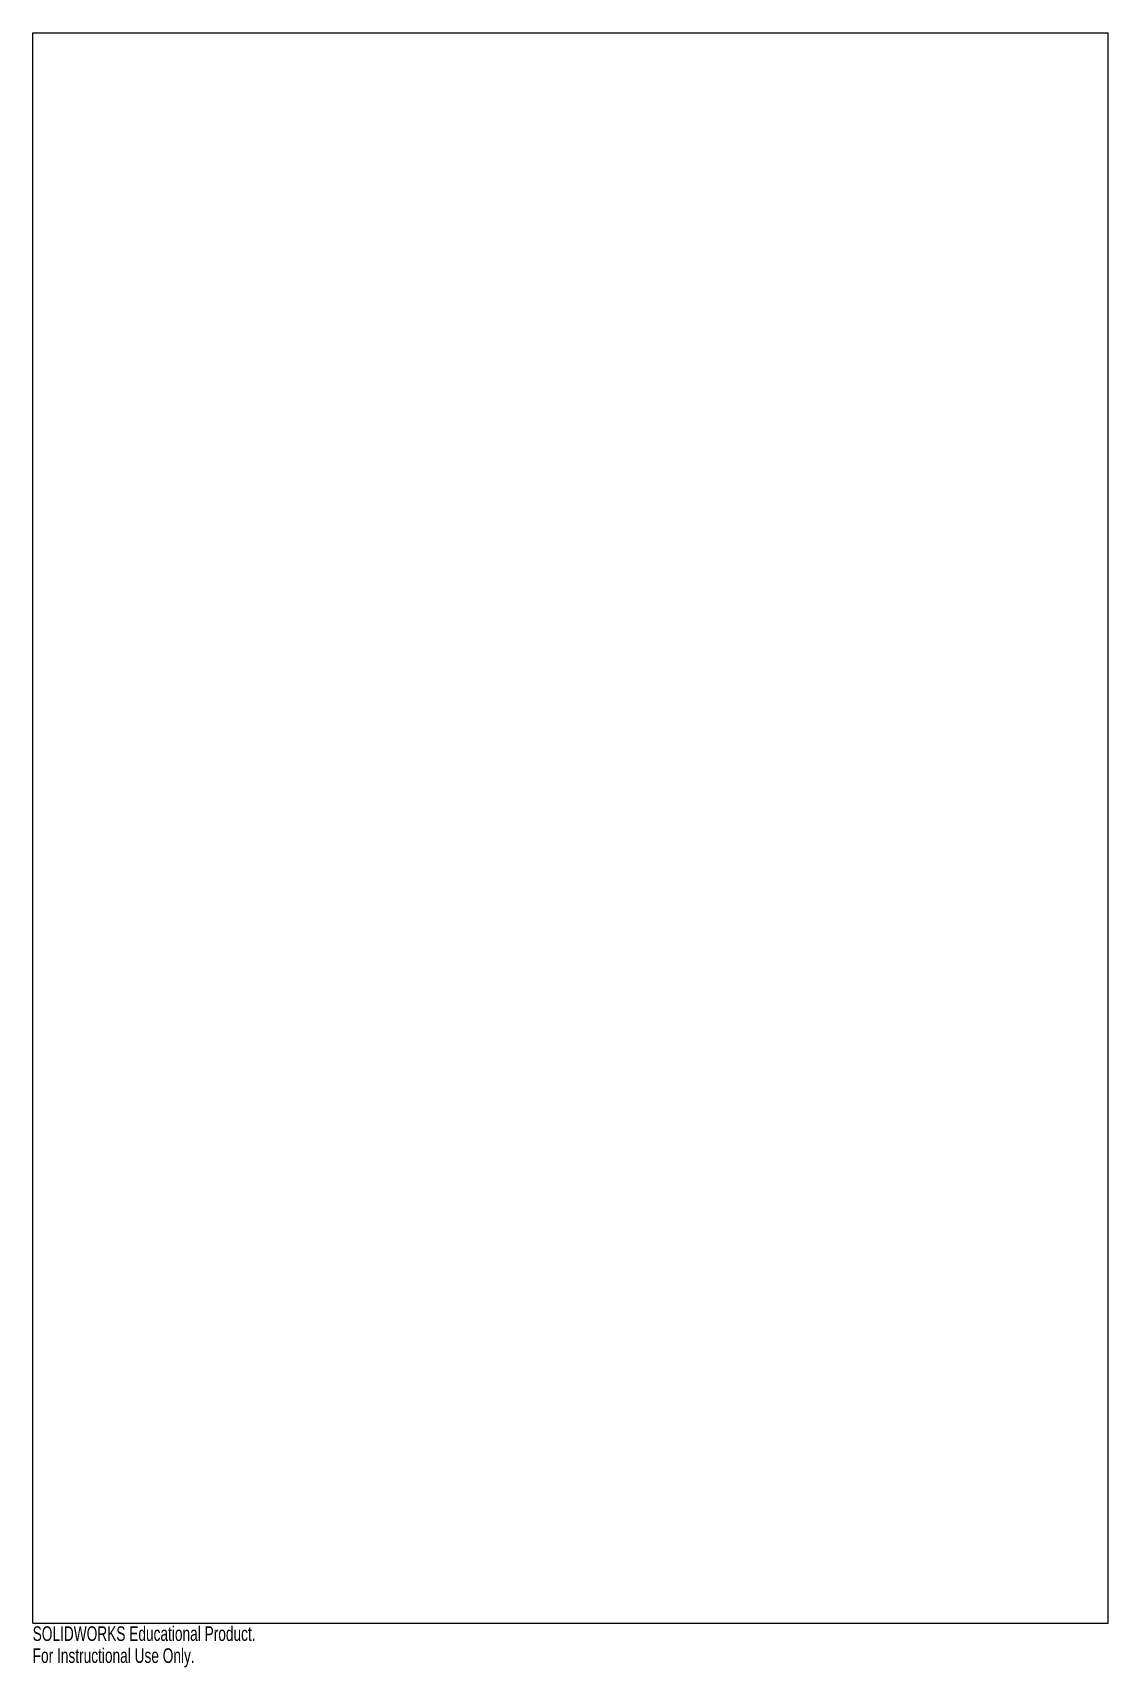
# Model space of a CAD drawing. Header units: inches. Extents: x -14 to 0, y -0.6 to 20.7.
import ezdxf

# ---------------------------------------------------------------- set-up
doc = ezdxf.new("R2010")
doc.units = ezdxf.units.IN
doc.header["$MEASUREMENT"] = 0
doc.styles.add('SLDTEXTSTYLE0', font='TXT', dxfattribs={"width": 0.7})

msp = doc.modelspace()

# ---------------------------------------------------------------- linework, layer by layer
at = {"color": 7, "linetype": 'Continuous', "lineweight": 25}
for p, q in [((-14, 20.695), (0, 20.695)), ((-14, 0), (-14, 20.695)), ((0, 0), (0, 20.695)), ((-14, 0), (0, 0))]:
    msp.add_line(p, q, dxfattribs=at)

# ---------------------------------------------------------------- texts
at = {"color": 7, "linetype": 'Continuous', "char_height": 0.1903, "attachment_point": 1, "style": 'SLDTEXTSTYLE0'}
for s, insert in [('SOLIDWORKS Educational Product.', (-14, -0.04)), ('For Instructional Use Only.', (-14, -0.326))]:
    msp.add_mtext(s, dxfattribs=dict(at, insert=insert))

doc.saveas('drawing.dxf')
